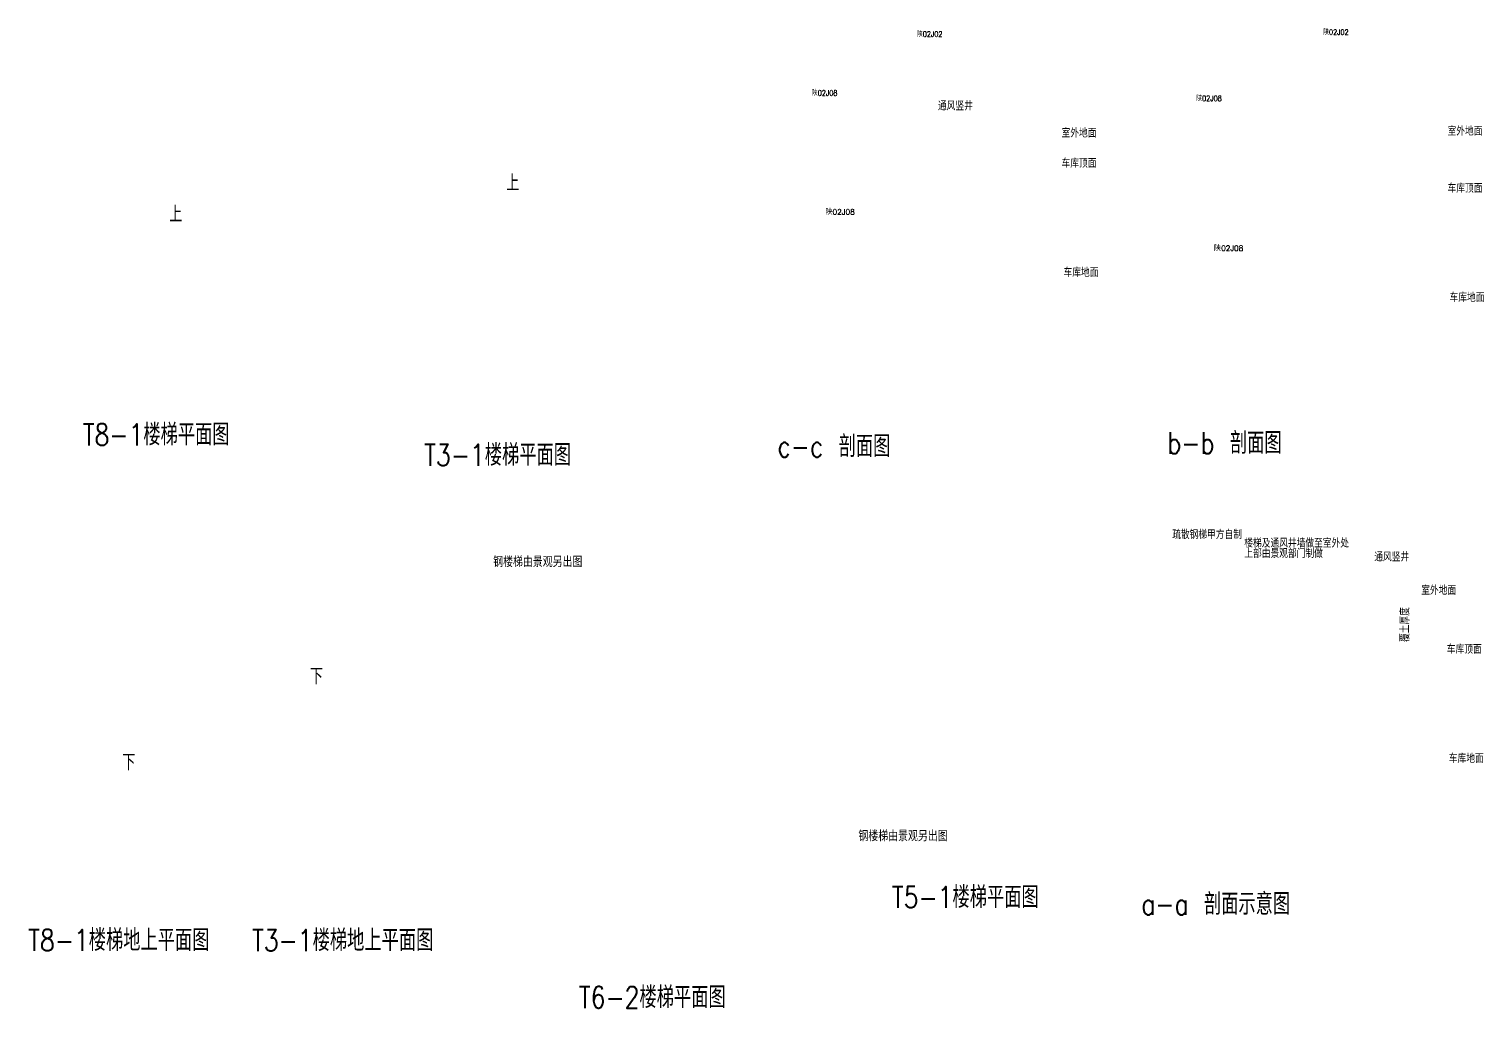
# Model space of a CAD drawing. Extents: x -542930 to 249594, y -301235 to 84515.
# Drawn here: x 109852 to 163538, y -84260 to -47914 of the extents above; entities that cross this region are included whole.
import ezdxf

# ---------------------------------------------------------------- set-up
doc = ezdxf.new("R2010")
doc.units = 0
doc.header["$LTSCALE"] = 1000
doc.header["$MEASUREMENT"] = 0
for name, color, linetype in [('A-CH-TEXT', 2, 'CONTINUOUS'), ('OTHER', 7, 'CONTINUOUS'), ('中文', 2, 'CONTINUOUS')]:
    doc.layers.add(name, color=color, linetype=linetype)
doc.styles.add('_HZTXT', font='txt.shx', dxfattribs={"width": 0.8, "bigfont": 'hztxt.shx'})
doc.styles.add('HZXY', font='romans.shx', dxfattribs={"width": 0.8, "bigfont": 'hztxt.shx'})

msp = doc.modelspace()

# ---------------------------------------------------------------- texts
at = {"layer": 'A-CH-TEXT', "color": 7, "style": 'HZXY', "width": 0.8}
for s, height, p in [('上', 600, (127572.935, -53927.936)), ('上', 600, (115062.032, -55088.35)), ('T8-1楼梯平面图', 800, (111850.631, -63371.242)), ('T3-1楼梯平面图', 800, (124526.631, -64129.242)), ('钢楼梯由景观另出图', 400, (127086.631, -67891.242)), ('下', 600, (120288.175, -72245.73)), ('下', 600, (113319.032, -75432.35)), ('钢楼梯由景观另出图', 400, (140645.631, -78067.242)), ('T5-1楼梯平面图', 800, (141888.631, -80543.242)), ('T8-1楼梯地上平面图', 800, (109824.631, -82139.242)), ('T3-1楼梯地上平面图', 800, (118134.631, -82145.242)), ('T6-2楼梯平面图', 800, (130267.631, -84260.242))]:
    msp.add_text(s, height=height, dxfattribs=at).set_placement(p)
at = {"layer": 'OTHER', "style": '_HZTXT', "width": 0.8}
for s, p in [('陕02J02', (142818.044, -48205.715)), ('陕02J02', (157898.044, -48134.715)), ('陕02J08', (138919.199, -50391.435)), ('陕02J08', (153186.199, -50592.186))]:
    msp.add_text(s, height=200, dxfattribs=at).set_placement(p)
at = {"layer": 'OTHER', "style": '_HZTXT'}
for p in [(139416.063, -54805.998), (153839.278, -56155.998)]:
    msp.add_text('陕02J08', height=200, dxfattribs=at).set_placement(p)
at = {"layer": '中文', "style": '_HZTXT', "width": 0.8}
for s, height, p in [('通风竖井', 300, (143598.727, -50936.264)), ('室外地面', 300, (162516.727, -51870.264)), ('室外地面', 300, (148186.727, -51941.264)), ('车库顶面', 300, (148186.727, -53063.264)), ('车库顶面', 300, (162516.727, -53992.264)), ('车库地面', 300, (148260.727, -57115.264)), ('车库地面', 300, (162590.727, -58044.264)), ('b-b 剖面图', 800, (152109.727, -63684.264)), ('c-c 剖面图', 800, (137638.727, -63805.306)), ('疏散钢梯甲方自制', 300, (152291.727, -66848.785)), ('楼梯及通风井墙做至室外处', 300, (154970.727, -67163.785)), ('上部由景观部门制做', 300, (154970.727, -67548.785)), ('通风竖井', 300, (159793.727, -67677.785)), ('室外地面', 300, (161539.726, -68916.264)), ('车库顶面', 300, (162487.726, -71105.264)), ('车库地面', 300, (162561.726, -75157.264)), ('a-a 剖面示意图', 800, (151146.726, -80797.264))]:
    msp.add_text(s, height=height, dxfattribs=at).set_placement(p)
msp.add_text('覆土厚度', height=300, rotation=90, dxfattribs=at).set_placement((161095.726, -70671.264))

doc.saveas('drawing.dxf')
